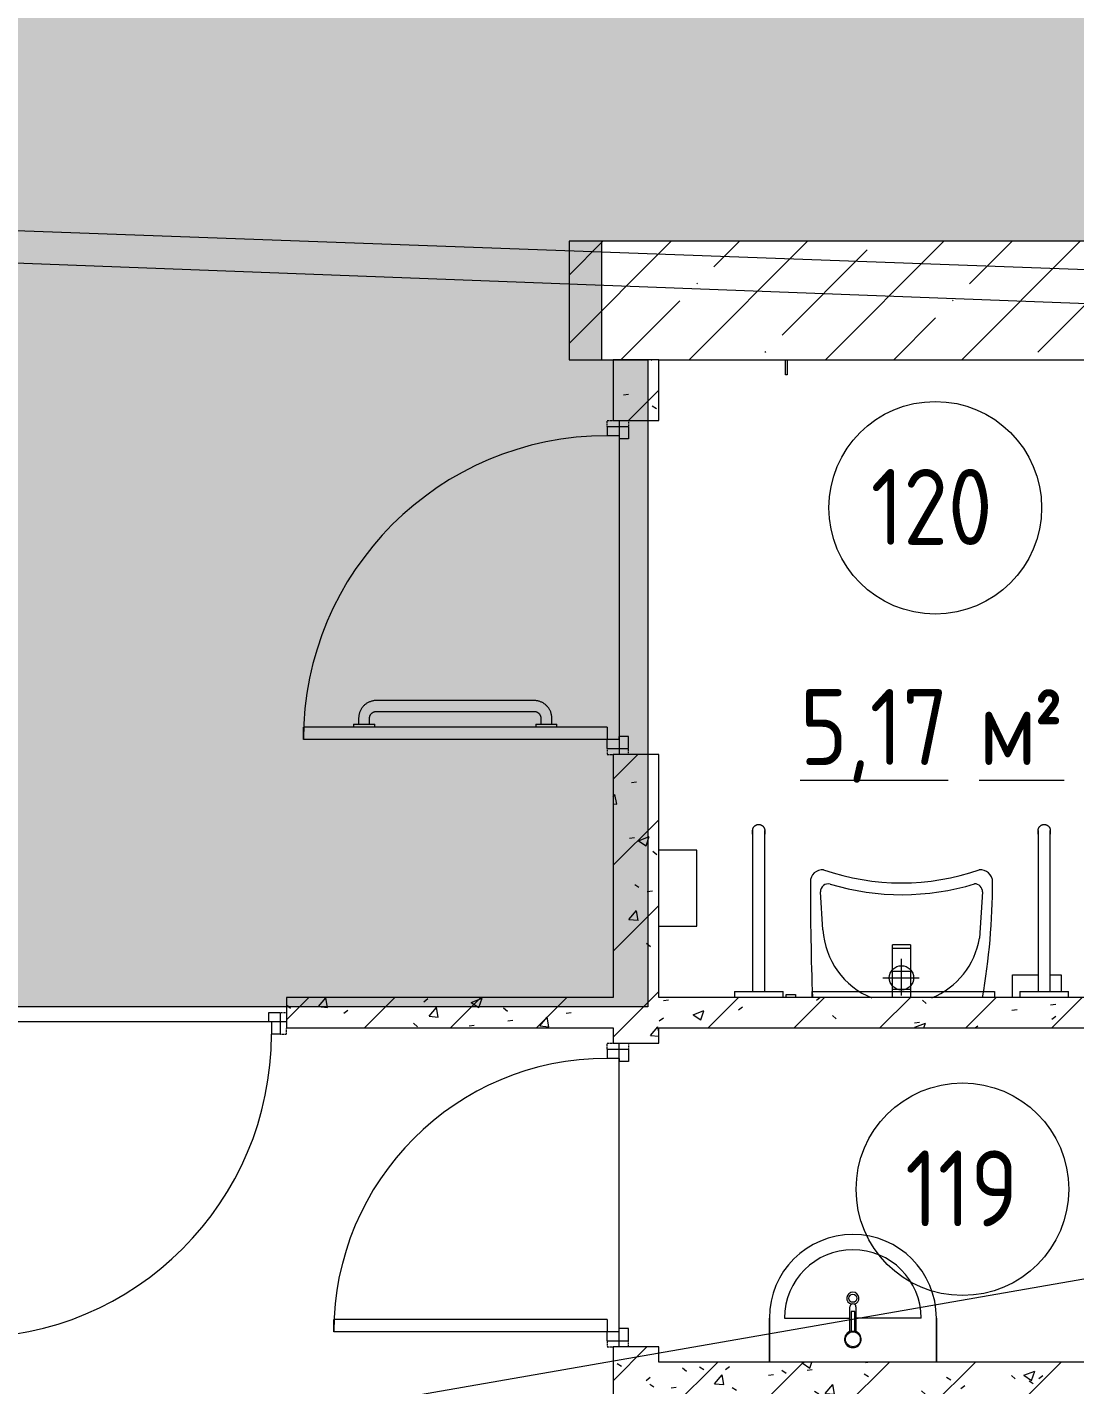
# Model space of a CAD drawing. Header units: millimetres. Extents: x -515342 to 330399, y -224905 to 507333.
# Drawn here: x -370728 to -367278, y -32769 to -28298 of the extents above; entities that cross this region are included whole.
import ezdxf

# ---------------------------------------------------------------- set-up
doc = ezdxf.new("R2010")
doc.units = ezdxf.units.MM
doc.linetypes.add('ASVP_Невидимые', pattern=[5, 3, -2])
for name, color, linetype, lineweight in [('Двери', 7, 'Continuous', 0), ('Марки помещений', 7, 'Continuous', 0), ('Оборудование', 7, 'Continuous', 0), ('Перекрытие', 7, 'Continuous', 0), ('Сантехника', 7, 'Continuous', 0), ('Стены внутренние', 7, 'Continuous', 0), ('Стены несущие', 7, 'Continuous', 0), ('Стены перегородки', 7, 'Continuous', 0), ('Стены штриховка', 7, 'Continuous', 0), ('экспертиза ДУ', 1, 'Continuous', 0), ('экспертиза условные обозначения', 1, 'Continuous', 0)]:
    doc.layers.add(name, color=color, linetype=linetype, lineweight=lineweight)
doc.styles.add('GOST Common_1', font='', dxfattribs={"width": 0.9, "height": 250})
doc.styles.add('GOST Common_2', font='', dxfattribs={"width": 0.9, "height": 250})
doc.styles.get('GOST Common_1').set_extended_font_data('GOST Common')
doc.styles.get('GOST Common_2').set_extended_font_data('GOST Common')
pattern_1 = [(45, (-374753.14, -35598.53), (-141.4214, 141.4214), [])]
pattern_2 = [(50, (-374753.14, -35598.53), (364.368, -31.878), [38.1, -419.1]), (355, (-374753.14, -35598.53), (-70.486, 382.113), [30.48, -335.28]), (100.451, (-374722.78, -35601.2), (293.885, 350.233), [32.38, -356.18]), (46.184, (-374753.14, -35496.93), (542.158, -84.086), [57.15, -628.65]), (96.636, (-374707.96, -35503.94), (474.805, 494.855), [48.57, -534.27]), (351.184, (-374753.14, -35496.93), (474.81, 494.85), [45.72, -502.92]), (21, (-374702.34, -35522.33), (303.2285, -204.5305), [38.1, -419.1]), (326, (-374702.34, -35522.33), (123.604, 368.376), [30.48, -335.28]), (71.451, (-374677.07, -35539.37), (426.834, 163.843), [32.38, -356.18]), (37.5, (-374753.14, -35598.53), (6.1766, 169.1102), [16.764, -314.452, 16.764, -323.596, -336.55]), (37.5, (-374753.14, -35598.53), (6.1766, 169.1102), [-671.576, 16.764, -319.786]), (7.5, (-374753.14, -35598.53), (133.639, 200.3615), [16.764, -177.292, 16.764, -306.832, -128.27]), (7.5, (-374753.14, -35598.53), (133.639, 200.3615), [-517.652, 16.764, -111.506]), (327.5, (-374866.43, -35598.53), (271.1818, -11.4584), [16.764, -110.236, 16.764, -379.476, -525.78]), (327.5, (-374866.43, -35598.53), (271.1818, -11.4584), [-523.24, 16.764, -509.016]), (317.5, (-374917.23, -35598.53), (296.2585, 50.853), [16.764, -148.336, 16.764, -246.38, -373.38]), (317.5, (-374917.23, -35598.53), (296.2585, 50.853), [-428.244, 16.764, -356.616])]

# ---------------------------------------------------------------- blocks, each defined once
blk = doc.blocks.new('Дверь_Деревянная_1 полотно - АР_Дверь_Санузел_1000х2000h_полотно__Г_Пр-8738115-О_АР_П_1_0_000_План 1 этажа')
at = {"layer": 'Двери', "lineweight": 18}
for p, q in [((-500, 95), (-500, 1095)), ((-500, 1095), (-460, 1095)), ((-460, 930), (-460, 1095)), ((-460, 330), (-460, 860)), ((-460, 95), (-460, 260)), ((-530, 95), (-500, 95)), ((-530, 95), (-530, 25)), ((-500, 55), (-500, 95)), ((-460, 95), (-500, 95)), ((530, 95), (500, 95)), ((500, 55), (500, 95)), ((530, 95), (530, 25)), ((-500, 55), (-490, 55)), ((-490, 25), (-490, 55)), ((500, 55), (490, 55)), ((490, 25), (490, 55)), ((-530, 25), (-490, 25)), ((530, 25), (490, 25))]:
    blk.add_line(p, q, dxfattribs=at)
at = {"layer": 'Двери', "linetype": 'ASVP_Невидимые', "lineweight": 18}
for p, q in [((-550, 95), (-550, 75)), ((-530, 95), (-550, 95)), ((530, 95), (550, 95)), ((550, 95), (550, 75)), ((-550, 25), (-530, 25)), ((550, 25), (530, 25))]:
    blk.add_line(p, q, dxfattribs=at)
at = {"layer": 'Двери', "lineweight": 18}
blk.add_arc((-500, 95), 1000, 0, 90, dxfattribs=at)
blk = doc.blocks.new('2D_Раковина - АР_Сантехнические приборы_Раковина 550х420-8920611-О_АР_П_1_0_000_План 1 этажа')
at = {"layer": 'Сантехника'}
for p, q in [((-119.1, 175.6), (-119.1, 256.9)), ((-115.1, 241), (-115.1, 174.6)), ((-103.1, 241), (-115.1, 241)), ((-103.1, 174.6), (-103.1, 241)), ((-99.1, 256.9), (-99.1, 175.6)), ((-384.1, 220), (-384.1, 75)), ((-384.1, 75), (-384.1, 220)), ((-334.1, 220), (-119.1, 220)), ((115.9, 220), (-99.1, 220)), ((165.9, 75), (165.9, 220)), ((165.9, 220), (165.9, 75))]:
    blk.add_line(p, q, dxfattribs=at)
for centre, radius in [((-109.1, 285), 13.3), ((-109.1, 150), 24.5)]:
    blk.add_circle(centre, radius, dxfattribs=at)
for centre, radius, start, end in [((-109.1, 220), 275, 360, 180), ((-109.1, 220), 275, 360, 180), ((-109.1, 220), 225, 0, 180), ((-109.1, 285), 20, 284.1438, 255.8562), ((-109.1, 256.9), 10, 0, 180), ((-109.1, 150), 27.5, 102.6043, 77.3977), ((-109.1, 150), 25.3, 76.2933, 103.7089)]:
    blk.add_arc(centre, radius, start, end, dxfattribs=at)
blk = doc.blocks.new('Раковина для МГН 600х450 - Раковина для МГН 600х450-V224-О_АР_П_1_0_000_План 1 этажа')
at = {"layer": 'Сантехника'}
for p, q in [((-258.8, 253.2), (-266.6, 377.9)), ((266.6, 377.9), (257, 225.9)), ((-30, 191.2), (-30, 203.7)), ((30, 203.7), (-30, 203.7)), ((-30, 116.2), (-30, 191.2)), ((30, 191.2), (-30, 191.2)), ((30, 203.7), (30, 191.2)), ((30, 191.2), (30, 116.2)), ((0, 37.3), (0, 157.3)), ((-61.5, 95), (58.5, 95)), ((-30, 56.2), (-30, 116.2)), ((30, 116.2), (-30, 116.2)), ((30, 116.2), (30, 56.2)), ((-30, 30), (-30, 56.2)), ((30, 56.2), (-30, 56.2)), ((30, 56.2), (30, 30))]:
    blk.add_line(p, q, dxfattribs=at)
blk.add_circle((0, 95), 40, dxfattribs=at)
for centre, radius, start, end in [((-260, 411), 40, 84.6341, 180), ((0, 1190.1), 782.4, 250.8821, 289.1179), ((260, 411), 40, 360, 95.3659), ((10581.6, 411), 10881.6, 180, 182.00672), ((-241.6, 379.4), 25, 73.3148, 183.5941), ((1.4, 1190.1), 821.3, 253.3148, 286.9337), ((241.6, 379.4), 25, 356.4059, 92.4122), ((-1895.6, 411), 2195.6, 350.0031, 360), ((0.7, 269.5), 260, 183.5941, 247.839), ((0.7, 269.5), 260, 292.5189, 350.3344)]:
    blk.add_arc(centre, radius, start, end, dxfattribs=at)
blk = doc.blocks.new('Опорный поручень - Опорный поручень для раковины-V222-О_АР_П_1_0_000_План 1 этажа')
at = {"layer": 'Оборудование'}
for p, q in [((43676.7, 3085), (43676.7, 2645)), ((43716.7, 2645), (43716.7, 3085)), ((43616.7, 2645), (43776.7, 2645)), ((43616.7, 2645), (43616.7, 2625)), ((43776.7, 2625), (43776.7, 2645))]:
    blk.add_line(p, q, dxfattribs=at)
at = {"layer": 'Оборудование', "flags": 128}
for points in [[(43676.7, 3175), (43676.7, 3175.8), (43676.7, 3176.6), (43676.8, 3177.4), (43676.9, 3178.2), (43677.1, 3179), (43677.2, 3179.8), (43677.5, 3180.5), (43677.7, 3181.3), (43678, 3182), (43678.3, 3182.8), (43678.6, 3183.5), (43678.9, 3184.2), (43679.3, 3184.9), (43679.7, 3185.6), (43680.2, 3186.3), (43680.6, 3186.9), (43681.1, 3187.6), (43681.6, 3188.2), (43682.2, 3188.8), (43682.7, 3189.3), (43683.3, 3189.9), (43683.9, 3190.4), (43684.6, 3190.9), (43685.2, 3191.4), (43685.9, 3191.8), (43686.5, 3192.2), (43687.2, 3192.6), (43688, 3193), (43688.7, 3193.3), (43689.4, 3193.6), (43690.2, 3193.9), (43690.9, 3194.2), (43691.7, 3194.4), (43692.5, 3194.6), (43693.3, 3194.7), (43694.1, 3194.8), (43694.9, 3194.9), (43695.7, 3195), (43696.5, 3195), (43696.7, 3195)], [(43676.7, 3162.6), (43676.7, 3164.4), (43676.7, 3166), (43676.7, 3167.5), (43676.7, 3168.9), (43676.7, 3170.1), (43676.7, 3171.2), (43676.7, 3172.2), (43676.7, 3173), (43676.7, 3173.7), (43676.7, 3174.2), (43676.7, 3174.6), (43676.7, 3174.9), (43676.7, 3175), (43676.7, 3175)], [(43676.7, 3175), (43676.7, 3174.9), (43676.7, 3174.7), (43676.7, 3174.4), (43676.7, 3173.9), (43676.7, 3173.2), (43676.7, 3172.4), (43676.7, 3171.5), (43676.7, 3170.4), (43676.7, 3169.2), (43676.7, 3167.9), (43676.7, 3166.4), (43676.7, 3164.8), (43676.7, 3163.1), (43676.7, 3161.3), (43676.7, 3159.3), (43676.7, 3157.2), (43676.7, 3155), (43676.7, 3152.7), (43676.7, 3150.2), (43676.7, 3147.7), (43676.7, 3145.1), (43676.7, 3142.3), (43676.7, 3139.5), (43676.7, 3136.6), (43676.7, 3133.6), (43676.7, 3130.6), (43676.7, 3127.4), (43676.7, 3124.2), (43676.7, 3120.9), (43676.7, 3117.6), (43676.7, 3114.2), (43676.7, 3110.8), (43676.7, 3107.3), (43676.7, 3103.8), (43676.7, 3100.3), (43676.7, 3096.7), (43676.7, 3093.2), (43676.7, 3089.6), (43676.7, 3086), (43676.7, 3085)], [(43696.7, 3195), (43697.5, 3195), (43698.3, 3194.9), (43699.1, 3194.9), (43699.9, 3194.7), (43700.6, 3194.6), (43701.4, 3194.4), (43702.2, 3194.2), (43703, 3194), (43703.7, 3193.7), (43704.5, 3193.4), (43705.2, 3193.1), (43705.9, 3192.7), (43706.6, 3192.4), (43707.3, 3191.9), (43708, 3191.5), (43708.6, 3191), (43709.2, 3190.6), (43709.9, 3190), (43710.5, 3189.5), (43711, 3188.9), (43711.6, 3188.3), (43712.1, 3187.7), (43712.6, 3187.1), (43713.1, 3186.5), (43713.5, 3185.8), (43713.9, 3185.1), (43714.3, 3184.4), (43714.7, 3183.7), (43715, 3183), (43715.3, 3182.2), (43715.6, 3181.5), (43715.8, 3180.7), (43716, 3180), (43716.2, 3179.2), (43716.4, 3178.4), (43716.5, 3177.6), (43716.6, 3176.8), (43716.6, 3176), (43716.7, 3175.2), (43716.7, 3175)], [(43716.7, 3085), (43716.7, 3088.6), (43716.7, 3092.2), (43716.7, 3095.8), (43716.7, 3099.3), (43716.7, 3102.9), (43716.7, 3106.4), (43716.7, 3109.9), (43716.7, 3113.3), (43716.7, 3116.7), (43716.7, 3120), (43716.7, 3123.3), (43716.7, 3126.6), (43716.7, 3129.7), (43716.7, 3132.8), (43716.7, 3135.8), (43716.7, 3138.7), (43716.7, 3141.6), (43716.7, 3144.3), (43716.7, 3147), (43716.7, 3149.6), (43716.7, 3152), (43716.7, 3154.4), (43716.7, 3156.6), (43716.7, 3158.7), (43716.7, 3160.7), (43716.7, 3162.6), (43716.7, 3164.4), (43716.7, 3166), (43716.7, 3167.5), (43716.7, 3168.9), (43716.7, 3170.1), (43716.7, 3171.2), (43716.7, 3172.2), (43716.7, 3173), (43716.7, 3173.7), (43716.7, 3174.2), (43716.7, 3174.6), (43716.7, 3174.9), (43716.7, 3175), (43716.7, 3175)], [(43716.7, 3175), (43716.7, 3174.9), (43716.7, 3174.7), (43716.7, 3174.4), (43716.7, 3173.9), (43716.7, 3173.2), (43716.7, 3172.4), (43716.7, 3171.5), (43716.7, 3170.4), (43716.7, 3169.2), (43716.7, 3167.9), (43716.7, 3166.4), (43716.7, 3164.8), (43716.7, 3163.1)]]:
    blk.add_lwpolyline(points, dxfattribs=at)
blk = doc.blocks.new('Дверь_Деревянная_1 полотно - АР_Дверь_Санузел_900х2000h_полотно__Г_Пр-9820766-О_АР_П_1_0_000_План 1 этажа')
at = {"layer": 'Двери', "lineweight": 18}
for p, q in [((-450, 95), (-450, 995)), ((-450, 995), (-410, 995)), ((-410, 95), (-410, 995)), ((-480, 95), (-450, 95)), ((-480, 95), (-480, 25)), ((-450, 55), (-450, 95)), ((-410, 95), (-450, 95)), ((480, 95), (450, 95)), ((450, 55), (450, 95)), ((480, 95), (480, 25)), ((-450, 55), (-440, 55)), ((-440, 25), (-440, 55)), ((450, 55), (440, 55)), ((440, 25), (440, 55)), ((-480, 25), (-440, 25)), ((480, 25), (440, 25))]:
    blk.add_line(p, q, dxfattribs=at)
at = {"layer": 'Двери', "linetype": 'ASVP_Невидимые', "lineweight": 18}
for p, q in [((-500, 95), (-500, 75)), ((-480, 95), (-500, 95)), ((480, 95), (500, 95)), ((500, 95), (500, 75)), ((-500, 25), (-480, 25)), ((500, 25), (480, 25))]:
    blk.add_line(p, q, dxfattribs=at)
at = {"layer": 'Двери', "lineweight": 18}
blk.add_arc((-450, 95), 900, 0, 90, dxfattribs=at)
blk = doc.blocks.new('Дверь_Деревянная_1 полотно - АР_Дверь_Санузел_1000х2000h_полотно__Г_Л-9794261-О_АР_П_1_0_000_План 1 этажа')
at = {"layer": 'Двери', "lineweight": 18}
for p, q in [((500, 1070), (460, 1070)), ((460, 70), (460, 1070)), ((500, 70), (500, 1070)), ((-530, 70), (-500, 70)), ((-530, 70), (-530, 0)), ((-500, 30), (-500, 70)), ((460, 70), (500, 70)), ((530, 70), (500, 70)), ((500, 30), (500, 70)), ((530, 70), (530, 0)), ((-530, 0), (-490, 0)), ((-500, 30), (-490, 30)), ((-490, 0), (-490, 30)), ((500, 30), (490, 30)), ((490, 0), (490, 30)), ((530, 0), (490, 0))]:
    blk.add_line(p, q, dxfattribs=at)
at = {"layer": 'Двери', "linetype": 'ASVP_Невидимые', "lineweight": 18}
for p, q in [((-550, 70), (-550, 50)), ((-530, 70), (-550, 70)), ((530, 70), (550, 70)), ((550, 70), (550, 50)), ((-550, 0), (-530, 0)), ((550, 0), (530, 0))]:
    blk.add_line(p, q, dxfattribs=at)
at = {"layer": 'Двери', "lineweight": 18}
blk.add_arc((500, 70), 1000, 90, 180, dxfattribs=at)
blk = doc.blocks.new('МГН_Санузел_Поручень горизонтальный - АР_Сантехнические приборы_МГН_Поручень горизонтальный_на дверь-10674815-О_АР_П_1_0_000_План 1 этажа')
at = {"layer": 'Сантехника'}
for p, q in [((-595.8, 88), (-1115.8, 88)), ((-1115.8, 52), (-595.8, 52)), ((-1190.8, 10), (-1190.8, 0)), ((-1190.8, 10), (-1155.8, 10)), ((-1155.8, 0), (-1190.8, 0)), ((-1173.8, 30), (-1173.8, 10)), ((-1155.8, 10), (-1120.8, 10)), ((-1120.8, 0), (-1155.8, 0)), ((-1137.8, 10), (-1137.8, 30)), ((-1120.8, 0), (-1120.8, 10)), ((-590.8, 10), (-590.8, 0)), ((-590.8, 10), (-555.8, 10)), ((-573.8, 30), (-573.8, 10)), ((-555.8, 10), (-520.8, 10)), ((-537.8, 10), (-537.8, 30)), ((-520.8, 0), (-520.8, 10)), ((-555.8, 0), (-590.8, 0)), ((-520.8, 0), (-555.8, 0))]:
    blk.add_line(p, q, dxfattribs=at)
at = {"layer": 'Сантехника', "flags": 128}
for points in [[(-1115.8, 88), (-1118.1, 88), (-1120.4, 87.8), (-1122.7, 87.6), (-1125, 87.3), (-1127.3, 86.8), (-1129.6, 86.3), (-1131.8, 85.7), (-1134, 85.1), (-1136.2, 84.3), (-1138.4, 83.4), (-1140.5, 82.5), (-1142.6, 81.4), (-1144.6, 80.3), (-1146.6, 79.1), (-1148.5, 77.9), (-1150.4, 76.5), (-1152.3, 75.1), (-1154, 73.6), (-1155.8, 72), (-1157.4, 70.4), (-1159, 68.7), (-1160.5, 67), (-1161.9, 65.1), (-1163.3, 63.3), (-1164.6, 61.3), (-1165.8, 59.4), (-1166.9, 57.3), (-1168, 55.3), (-1169, 53.2), (-1169.9, 51), (-1170.7, 48.8), (-1171.4, 46.6), (-1172, 44.4), (-1172.5, 42.1), (-1173, 39.9), (-1173.3, 37.6), (-1173.6, 35.3), (-1173.7, 32.9), (-1173.8, 30.6), (-1173.8, 30)], [(-1137.8, 30), (-1137.8, 30.9), (-1137.7, 31.8), (-1137.6, 32.6), (-1137.5, 33.5), (-1137.4, 34.4), (-1137.2, 35.2), (-1136.9, 36.1), (-1136.7, 36.9), (-1136.4, 37.8), (-1136.1, 38.6), (-1135.7, 39.4), (-1135.3, 40.2), (-1134.9, 40.9), (-1134.4, 41.7), (-1134, 42.4), (-1133.4, 43.1), (-1132.9, 43.8), (-1132.3, 44.5), (-1131.7, 45.2), (-1131.1, 45.8), (-1130.5, 46.4), (-1129.8, 47), (-1129.1, 47.5), (-1128.4, 48), (-1127.7, 48.5), (-1126.9, 49), (-1126.2, 49.4), (-1125.4, 49.8), (-1124.6, 50.2), (-1123.8, 50.5), (-1122.9, 50.8), (-1122.1, 51.1), (-1121.3, 51.3), (-1120.4, 51.5), (-1119.5, 51.7), (-1118.7, 51.8), (-1117.8, 51.9), (-1116.9, 52), (-1116, 52), (-1115.8, 52)], [(-537.8, 30), (-537.8, 32.3), (-538, 34.6), (-538.2, 36.9), (-538.5, 39.2), (-539, 41.5), (-539.5, 43.8), (-540.1, 46), (-540.7, 48.2), (-541.5, 50.4), (-542.4, 52.6), (-543.3, 54.7), (-544.3, 56.8), (-545.5, 58.8), (-546.7, 60.8), (-547.9, 62.7), (-549.3, 64.6), (-550.7, 66.5), (-552.2, 68.2), (-553.8, 70), (-555.4, 71.6), (-557.1, 73.2), (-558.8, 74.7), (-560.7, 76.1), (-562.5, 77.5), (-564.5, 78.8), (-566.4, 80), (-568.5, 81.2), (-570.5, 82.2), (-572.6, 83.2), (-574.8, 84.1), (-577, 84.9), (-579.2, 85.6), (-581.4, 86.2), (-583.7, 86.7), (-585.9, 87.2), (-588.2, 87.5), (-590.5, 87.8), (-592.9, 87.9), (-595.2, 88), (-595.8, 88)], [(-595.8, 52), (-594.9, 52), (-594, 51.9), (-593.2, 51.8), (-592.3, 51.7), (-591.4, 51.6), (-590.6, 51.4), (-589.7, 51.1), (-588.9, 50.9), (-588, 50.6), (-587.2, 50.3), (-586.4, 49.9), (-585.6, 49.5), (-584.9, 49.1), (-584.1, 48.6), (-583.4, 48.2), (-582.7, 47.6), (-582, 47.1), (-581.3, 46.5), (-580.6, 45.9), (-580, 45.3), (-579.4, 44.7), (-578.8, 44), (-578.3, 43.3), (-577.8, 42.6), (-577.3, 41.9), (-576.8, 41.1), (-576.4, 40.4), (-576, 39.6), (-575.6, 38.8), (-575.3, 38), (-575, 37.1), (-574.7, 36.3), (-574.5, 35.5), (-574.3, 34.6), (-574.1, 33.7), (-574, 32.9), (-573.9, 32), (-573.8, 31.1), (-573.8, 30.2), (-573.8, 30)]]:
    blk.add_lwpolyline(points, dxfattribs=at)
blk = doc.blocks.new('2D_МГН_Санузел_Аксессуары - АР_Сантехнические приборы_Комплект 2-10688748-О_АР_П_1_0_000_План 1 этажа')
at = {"layer": 'Сантехника'}
for p, q in [((-124.1, 50), (-124.1, 60)), ((-124.1, 60), (-94.1, 60)), ((-94.1, 60), (-94.1, 50))]:
    blk.add_line(p, q, dxfattribs=at)
blk = doc.blocks.new('2D_МГН_Санузел_Аксессуары - АР_Сантехнические приборы_Универсальный травмобезопасный держатель _крючок_-10688750-О_АР_П_1_0_000_План 1 этажа')
at = {"layer": 'Сантехника'}
for p, q in [((-111.6, 195), (-111.6, 245)), ((-111.6, 245), (-106.6, 245)), ((-106.6, 245), (-106.6, 195))]:
    blk.add_line(p, q, dxfattribs=at)
blk = doc.blocks.new('2D_МГН_Санузел_Аксессуары - АР_Сантехнические приборы_Зеркало поворотное-10688752-О_АР_П_1_0_000_План 1 этажа')
at = {"layer": 'Сантехника'}
for p, q in [((-409.1, 50), (-409.1, 70)), ((-409.1, 70), (190.9, 70)), ((190.9, 70), (190.9, 50))]:
    blk.add_line(p, q, dxfattribs=at)
blk = doc.blocks.new('2D_МГН_Санузел_Аксессуары - АР_Сантехнические приборы_Бесконтактный сенсорный дозатор для мыла-10688754-О_АР_П_1_0_000_План 1 этажа')
at = {"layer": 'Сантехника'}
for p, q in [((-189.1, 50), (-189.1, 125)), ((-189.1, 125), (-104.7, 125)), ((-64.8, 125), (-29.1, 125)), ((-29.1, 125), (-29.1, 70))]:
    blk.add_line(p, q, dxfattribs=at)
blk = doc.blocks.new('2D_МГН_Санузел_Аксессуары - АР_Сантехнические приборы_Бесконтактная сушилка для рук-V271-О_АР_П_1_0_000_План 1 этажа')
at = {"layer": 'Сантехника'}
for p, q in [((-234.1, 200), (-234.1, 75)), ((15.9, 200), (-234.1, 200)), ((15.9, 75), (15.9, 200))]:
    blk.add_line(p, q, dxfattribs=at)
blk = doc.blocks.new('ASVP_Марка_Помещение_ОдноЗначение - Номер-684784-О_АР_П_1_0_000_План 1 этажа')
at = {"layer": 'Марки помещений'}
blk.add_circle((0, 0), 3.5, dxfattribs=at)
blk = doc.blocks.new('ASVP_Марка_Помещение_ДваЗначения - Номер Площадь-685795-О_АР_П_1_0_000_План 1 этажа')
at = {"layer": 'Марки помещений'}
blk.add_circle((0, 0), 3.5, dxfattribs=at)

msp = doc.modelspace()

# ---------------------------------------------------------------- hatches: boundary and pattern name
at = {"layer": 'Стены внутренние'}
h = msp.add_hatch(dxfattribs=at)
h.set_pattern_fill('FP_1', color=256, style=0, pattern_type=2)
h.set_pattern_definition([(45, (-374753.14, -35598.53), (-224.5064, 224.5064), []), (45, (-374528.64, -35598.53), (-224.506, 224.506), [396.875, -79.375, 3.353, -76.022])])
h.paths.add_polyline_path([(-368648.1427, -29393.5295), (-363948.1427, -29393.5295), (-363948.1427, -29003.5295), (-368943.1427, -29003.5295), (-368943.1427, -29393.5295), (-368798.1427, -29393.5295)])
h.paths.add_polyline_path([(-364670.5075, -29297.0103), (-364703.1427, -29285.132), (-364729.7471, -29262.8083), (-364747.1119, -29232.7315), (-364753.1427, -29198.5295), (-364747.1119, -29164.3275), (-364729.7471, -29134.2507), (-364703.1427, -29111.927), (-364670.5075, -29100.0487), (-364635.7778, -29100.0487), (-364603.1427, -29111.927), (-364576.5382, -29134.2507), (-364559.1734, -29164.3275), (-364553.1427, -29198.5295), (-364559.1734, -29232.7315), (-364576.5382, -29262.8083), (-364603.1427, -29285.132), (-364635.7778, -29297.0103)])
h.paths.add_polyline_path([(-366210.7778, -29297.0103), (-366245.5075, -29297.0103), (-366278.1427, -29285.132), (-366304.7471, -29262.8083), (-366322.1119, -29232.7315), (-366328.1427, -29198.5295), (-366322.1119, -29164.3275), (-366304.7471, -29134.2507), (-366278.1427, -29111.927), (-366245.5075, -29100.0487), (-366210.7778, -29100.0487), (-366178.1427, -29111.927), (-366151.5382, -29134.2507), (-366134.1734, -29164.3275), (-366128.1427, -29198.5295), (-366134.1734, -29232.7315), (-366151.5382, -29262.8083), (-366178.1427, -29285.132)])
h.paths.add_polyline_path([(-365830.7778, -29297.0103), (-365865.5075, -29297.0103), (-365898.1427, -29285.132), (-365924.7471, -29262.8083), (-365942.1119, -29232.7315), (-365948.1427, -29198.5295), (-365942.1119, -29164.3275), (-365924.7471, -29134.2507), (-365898.1427, -29111.927), (-365865.5075, -29100.0487), (-365830.7778, -29100.0487), (-365798.1427, -29111.927), (-365771.5382, -29134.2507), (-365754.1734, -29164.3275), (-365748.1427, -29198.5295), (-365754.1734, -29232.7315), (-365771.5382, -29262.8083), (-365798.1427, -29285.132)])
h.paths.add_polyline_path([(-365480.7538, -29297.0103), (-365513.389, -29285.132), (-365539.9935, -29262.8083), (-365557.3583, -29232.7315), (-365563.389, -29198.5295), (-365557.3583, -29164.3275), (-365539.9935, -29134.2507), (-365513.389, -29111.927), (-365480.7538, -29100.0487), (-365446.0242, -29100.0487), (-365413.389, -29111.927), (-365386.7846, -29134.2507), (-365369.4197, -29164.3275), (-365363.389, -29198.5295), (-365369.4197, -29232.7315), (-365386.7846, -29262.8083), (-365413.389, -29285.132), (-365446.0242, -29297.0103), (-365469.8965, -29297.0103)])
h.paths.add_polyline_path([(-365035.7778, -29297.0103), (-365070.5075, -29297.0103), (-365103.1427, -29285.132), (-365129.7471, -29262.8083), (-365147.1119, -29232.7315), (-365153.1427, -29198.5295), (-365147.1119, -29164.3275), (-365129.7471, -29134.2507), (-365103.1427, -29111.927), (-365070.5075, -29100.0487), (-365035.7778, -29100.0487), (-365003.1427, -29111.927), (-364976.5382, -29134.2507), (-364959.1734, -29164.3275), (-364953.1427, -29198.5295), (-364959.1734, -29232.7315), (-364976.5382, -29262.8083), (-365003.1427, -29285.132), (-365025.723, -29293.3506)])
h = msp.add_hatch(dxfattribs=at)
h.set_pattern_fill('FP_3', color=256, style=0, pattern_type=2)
h.set_pattern_definition(pattern_1)
h.paths.add_polyline_path([(-368648.1427, -35403.5295), (-368648.1427, -35248.5295), (-368798.1427, -35248.5295), (-368798.1427, -35403.5295)])
h.paths.add_polyline_path([(-368648.1427, -34248.5295), (-368648.1427, -33893.5295), (-368798.1427, -33893.5295), (-368798.1427, -34248.5295)])
h.paths.add_polyline_path([(-368798.1427, -32893.5295), (-368648.1427, -32893.5295), (-368648.1427, -32643.5295), (-368798.1427, -32643.5295)])
h.paths.add_polyline_path([(-368798.1427, -31643.5295), (-368648.1427, -31643.5295), (-368648.1427, -30693.5295), (-368798.1427, -30693.5295), (-368798.1427, -31593.5295)])
h.paths.add_polyline_path([(-368648.1427, -29593.5295), (-368648.1427, -29393.5295), (-368798.1427, -29393.5295), (-368798.1427, -29593.5295)])
h = msp.add_hatch(dxfattribs=at)
h.set_pattern_fill('FP_4', color=256, style=0, pattern_type=2)
h.set_pattern_definition(pattern_2)
h.paths.add_polyline_path([(-368648.1427, -35403.5295), (-368648.1427, -35248.5295), (-368798.1427, -35248.5295), (-368798.1427, -35403.5295)])
h.paths.add_polyline_path([(-368648.1427, -34248.5295), (-368648.1427, -33893.5295), (-368798.1427, -33893.5295), (-368798.1427, -34248.5295)])
h.paths.add_polyline_path([(-368798.1427, -32893.5295), (-368648.1427, -32893.5295), (-368648.1427, -32643.5295), (-368798.1427, -32643.5295)])
h.paths.add_polyline_path([(-368798.1427, -31643.5295), (-368648.1427, -31643.5295), (-368648.1427, -30693.5295), (-368798.1427, -30693.5295), (-368798.1427, -31593.5295)])
h.paths.add_polyline_path([(-368648.1427, -29593.5295), (-368648.1427, -29393.5295), (-368798.1427, -29393.5295), (-368798.1427, -29593.5295)])
h = msp.add_hatch(dxfattribs=at)
h.set_pattern_fill('FP_3', color=256, style=0, pattern_type=2)
h.set_pattern_definition(pattern_1)
h.paths.add_polyline_path([(-371073.1427, -31593.5295), (-370973.1427, -31593.5295), (-370973.1427, -31493.5295), (-371073.1427, -31493.5295), (-371073.1427, -31505.5732)])
h.paths.add_polyline_path([(-367912.851, -31593.5295), (-366073.1427, -31593.5295), (-366073.1427, -31493.5295), (-368648.1427, -31493.5295), (-368648.1427, -31593.5295), (-368134.9377, -31593.5295)])
h.paths.add_polyline_path([(-369873.1427, -31593.5295), (-368798.1427, -31593.5295), (-368798.1427, -31493.5295), (-369873.1427, -31493.5295), (-369873.1427, -31505.5732)])
h = msp.add_hatch(dxfattribs=at)
h.set_pattern_fill('FP_4', color=256, style=0, pattern_type=2)
h.set_pattern_definition(pattern_2)
h.paths.add_polyline_path([(-371073.1427, -31593.5295), (-370973.1427, -31593.5295), (-370973.1427, -31493.5295), (-371073.1427, -31493.5295), (-371073.1427, -31505.5732)])
h.paths.add_polyline_path([(-367912.851, -31593.5295), (-366073.1427, -31593.5295), (-366073.1427, -31493.5295), (-368648.1427, -31493.5295), (-368648.1427, -31593.5295), (-368134.9377, -31593.5295)])
h.paths.add_polyline_path([(-369873.1427, -31593.5295), (-368798.1427, -31593.5295), (-368798.1427, -31493.5295), (-369873.1427, -31493.5295), (-369873.1427, -31505.5732)])
h = msp.add_hatch(dxfattribs=at)
h.set_pattern_fill('FP_3', color=256, style=0, pattern_type=2)
h.set_pattern_definition(pattern_1)
h.paths.add_polyline_path([(-366310.6427, -32843.5295), (-366073.1427, -32843.5295), (-366073.1427, -32693.5295), (-368648.1427, -32693.5295), (-368648.1427, -32843.5295), (-366323.1427, -32843.5295)])
h = msp.add_hatch(dxfattribs=at)
h.set_pattern_fill('FP_4', color=256, style=0, pattern_type=2)
h.set_pattern_definition(pattern_2)
h.paths.add_polyline_path([(-366310.6427, -32843.5295), (-366073.1427, -32843.5295), (-366073.1427, -32693.5295), (-368648.1427, -32693.5295), (-368648.1427, -32843.5295), (-366323.1427, -32843.5295)])
at = {"layer": 'экспертиза условные обозначения'}
h = msp.add_hatch(dxfattribs=at)
h.set_pattern_fill('GRASS', color=3, scale=24)
h.set_pattern_definition([(90, (-374753.14, -35598.53), (-431.0523, 431.0523), [114.3, -747.8046]), (45, (-374753.14, -35598.5), (-431.052, 431.052), [114.3, -495.3]), (135, (-374753.14, -35598.5), (-431.052, -431.052), [114.3, -495.3])])
h.paths.add_polyline_path([(-374558.1427, -26618.5295), (-329338.1427, -26618.5295), (-329338.1427, -28753.7894), (-346430.5538, -28753.7894), (-346430.5538, -32623.5894), (-354382.6275, -32623.5894), (-354382.6275, -28753.7894), (-358678.1427, -28753.7894), (-358673.1427, -29003.5295), (-362548.1427, -29003.5295), (-362548.1427, -35403.5295), (-365918.6427, -35403.5295), (-365918.6427, -32298.5894), (-365118.6427, -32298.5894), (-365118.6427, -29393.5295), (-363998.1427, -29393.5295), (-363998.1427, -29003.5295), (-368836.0943, -29003.5295), (-368836.0943, -29393.5295), (-368683.8985, -29393.5295), (-368683.8985, -31523.5295), (-371073.1427, -31523.5295), (-371073.1427, -29393.5295), (-370888.1427, -29393.5295), (-370888.1427, -29003.5295), (-374558.1427, -29003.5295)])

# ---------------------------------------------------------------- linework, layer by layer
at = {"layer": 'Перекрытие'}
for p, q in [((-368778.1427, -29593.5295), (-368778.1427, -30693.5295)), ((-369873.1427, -31573.5295), (-370973.1427, -31573.5295)), ((-368778.1427, -32643.5295), (-368778.1427, -31643.5295))]:
    msp.add_line(p, q, dxfattribs=at)
at = {"layer": 'Стены несущие'}
for p, q in [((-363948.1427, -29003.5295), (-368943.1427, -29003.5295)), ((-368943.1427, -29003.5295), (-368943.1427, -29393.5295)), ((-368943.1427, -29393.5295), (-368798.1427, -29393.5295)), ((-368648.1427, -29393.5295), (-366073.1427, -29393.5295))]:
    msp.add_line(p, q, dxfattribs=at)
at = {"layer": 'Стены перегородки'}
for p, q in [((-368798.1427, -29393.5295), (-368798.1427, -29593.5295)), ((-368648.1427, -29593.5295), (-368648.1427, -29393.5295)), ((-368798.1427, -29593.5295), (-368648.1427, -29593.5295)), ((-368798.1427, -30693.5295), (-368798.1427, -31493.5295)), ((-368648.1427, -30693.5295), (-368798.1427, -30693.5295)), ((-368648.1427, -31493.5295), (-368648.1427, -30693.5295)), ((-368798.1427, -31493.5295), (-369873.1427, -31493.5295)), ((-369873.1427, -31493.5295), (-369873.1427, -31593.5295)), ((-366073.1427, -31493.5295), (-368648.1427, -31493.5295)), ((-369873.1427, -31593.5295), (-368798.1427, -31593.5295)), ((-368798.1427, -31593.5295), (-368798.1427, -31643.5295)), ((-368648.1427, -31643.5295), (-368648.1427, -31593.5295)), ((-368648.1427, -31593.5295), (-366073.1427, -31593.5295)), ((-368798.1427, -31643.5295), (-368648.1427, -31643.5295)), ((-368798.1427, -32643.5295), (-368798.1427, -32893.5295)), ((-368648.1427, -32643.5295), (-368798.1427, -32643.5295)), ((-368648.1427, -32693.5295), (-368648.1427, -32643.5295)), ((-366073.1427, -32693.5295), (-368648.1427, -32693.5295))]:
    msp.add_line(p, q, dxfattribs=at)
at = {"layer": 'Стены штриховка'}
msp.add_line((-368648.1427, -29393.5295), (-368798.1427, -29393.5295), dxfattribs=at)
at = {"layer": 'экспертиза ДУ'}
msp.add_lwpolyline([(-442323.3591, -45486.7185), (-320660.0953, -24311.023)], dxfattribs=at)
at = {"layer": 'экспертиза ДУ', "elevation": 0}
msp.add_lwpolyline([(-323506.6948, -30690.9513), (-436388.9962, -26576.9862), (-324401.8704, -30838.6574)], dxfattribs=at)
at = {"layer": 'экспертиза условные обозначения', "color": 3}
msp.add_lwpolyline([(-346430.5538, -32623.5894), (-354382.6275, -32623.5894), (-354382.6275, -28753.7894), (-358678.1427, -28753.7894), (-358673.1427, -29003.5295), (-362548.1427, -29003.5295), (-362548.1427, -35403.5295), (-365918.6427, -35403.5295), (-365918.6427, -32298.5894), (-365118.6427, -32298.5894), (-365118.6427, -29393.5295), (-363998.1427, -29393.5295), (-363998.1427, -29003.5295), (-368836.0943, -29003.5295), (-368836.0943, -29393.5295), (-368683.8985, -29393.5295), (-368683.8985, -31523.5295), (-371073.1427, -31523.5295), (-371073.1427, -29393.5295), (-370888.1427, -29393.5295), (-370888.1427, -29003.5295), (-374558.1427, -29003.5295), (-374558.1427, -26618.5295)], dxfattribs=at)

# ---------------------------------------------------------------- block references
at = {"layer": 'Двери'}
for name, p, rotation in [('Дверь_Деревянная_1 полотно - АР_Дверь_Санузел_1000х2000h_полотно__Г_Пр-8738115-О_АР_П_1_0_000_План 1 этажа', (-368723.1427, -30143.5295), 90.00000000000017), ('Дверь_Деревянная_1 полотно - АР_Дверь_Санузел_1000х2000h_полотно__Г_Л-9794261-О_АР_П_1_0_000_План 1 этажа', (-370423.1427, -31543.5295), 180), ('Дверь_Деревянная_1 полотно - АР_Дверь_Санузел_900х2000h_полотно__Г_Пр-9820766-О_АР_П_1_0_000_План 1 этажа', (-368723.1427, -32143.5295), 90.00000000000017)]:
    msp.add_blockref(name, p, dxfattribs=dict(at, rotation=rotation))
at = {"layer": 'Марки помещений', "xscale": 99.99999999999993, "yscale": 99.99999999999993, "zscale": 99.99999999999993}
for name, p in [('ASVP_Марка_Помещение_ДваЗначения - Номер Площадь-685795-О_АР_П_1_0_000_План 1 этажа', (-367737.7069, -29880.8387)), ('ASVP_Марка_Помещение_ОдноЗначение - Номер-684784-О_АР_П_1_0_000_План 1 этажа', (-367648.1004, -32124.4742))]:
    msp.add_blockref(name, p, dxfattribs=at)
at = {"layer": 'Оборудование'}
for p in [(-412015.5713, -34118.5295), (-411075.5713, -34118.5295)]:
    msp.add_blockref('Опорный поручень - Опорный поручень для раковины-V222-О_АР_П_1_0_000_План 1 этажа', p, dxfattribs=at)
at = {"layer": 'Сантехника'}
for name, p, rotation in [('2D_МГН_Санузел_Аксессуары - АР_Сантехнические приборы_Универсальный травмобезопасный держатель _крючок_-10688750-О_АР_П_1_0_000_План 1 этажа', (-368337.2173, -29198.5295), 180), ('2D_МГН_Санузел_Аксессуары - АР_Сантехнические приборы_Бесконтактная сушилка для рук-V271-О_АР_П_1_0_000_План 1 этажа', (-368723.1427, -31242.6041), 270.0000000000002)]:
    msp.add_blockref(name, p, dxfattribs=dict(at, rotation=rotation))
for name, p in [('МГН_Санузел_Поручень горизонтальный - АР_Сантехнические приборы_МГН_Поручень горизонтальный_на дверь-10674815-О_АР_П_1_0_000_План 1 этажа', (-368462.347, -30603.5295)), ('Раковина для МГН 600х450 - Раковина для МГН 600х450-V224-О_АР_П_1_0_000_План 1 этажа', (-367848.8985, -31523.5295)), ('2D_МГН_Санузел_Аксессуары - АР_Сантехнические приборы_Бесконтактный сенсорный дозатор для мыла-10688754-О_АР_П_1_0_000_План 1 этажа', (-367294.0681, -31543.5295)), ('2D_МГН_Санузел_Аксессуары - АР_Сантехнические приборы_Комплект 2-10688748-О_АР_П_1_0_000_План 1 этажа', (-368104.0681, -31543.5295)), ('2D_МГН_Санузел_Аксессуары - АР_Сантехнические приборы_Зеркало поворотное-10688752-О_АР_П_1_0_000_План 1 этажа', (-367734.0681, -31543.5295)), ('2D_Раковина - АР_Сантехнические приборы_Раковина 550х420-8920611-О_АР_П_1_0_000_План 1 этажа', (-367899.8239, -32768.5295))]:
    msp.add_blockref(name, p, dxfattribs=at)

# ---------------------------------------------------------------- texts
at = {"layer": 'Марки помещений', "char_height": 250, "attachment_point": 1}
for s, insert, width, style in [('120', (-367950.1142, -29753.1136), 526.708687, 'GOST Common_1'), ('\\L5,17 ', (-368182.7504, -30477.6441), 714.303562, 'GOST Common_1'), ('\\L\\fGOST Common|b0|i0|c238|p34|;\\W.9;\\L²', (-367414.7973, -30477.6441), 165.949312, 'GOST Common_2'), ('\\L\\fGOST Common|b0|i0|c204|p34|;\\W.9;\\Lм', (-367593.391, -30477.6441), 216.455625, 'GOST Common_1'), ('119', (-367836.6576, -31996.7491), 468.987187, 'GOST Common_1')]:
    msp.add_mtext(s, dxfattribs=dict(at, insert=insert, width=width, style=style))

doc.saveas('drawing.dxf')
